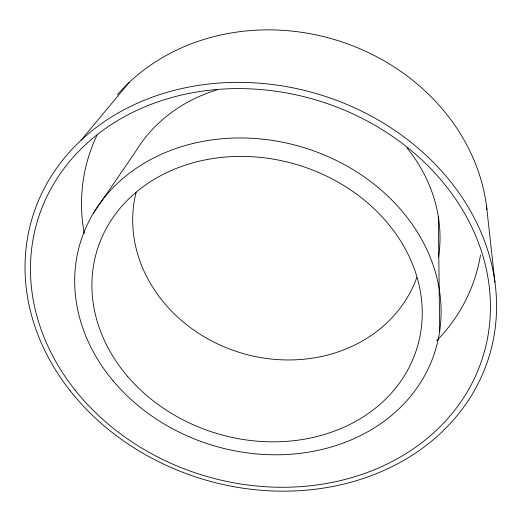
<?xml version="1.0" encoding="UTF-8"?>
<svg xmlns="http://www.w3.org/2000/svg" width="521" height="521" viewBox="0 0 521 521"><rect width="100%" height="100%" fill="white"/><g stroke="black" fill="none" stroke-linecap="round" stroke-linejoin="round"><path stroke-width="0.78" d="M93.454 213.102L135.694 151.429A162.812 143.054 16.8 0 1 217.583 89.671M81.061 140.26L129.221 82.403M486.471 205.619L494.95 282.284M438.356 216.756L439.659 331.343M407.103 148.029A162.812 143.054 16.8 0 1 438.539 257.074M416.826 277.459A146.824 128.915 16.8 0 1 240.63 352.802A146.824 128.915 16.8 0 1 136.098 192.288M117.329 94.776A207.501 183.268 16.8 0 1 337.185 40.397A207.501 183.268 16.8 0 1 486.959 209.67M480.525 254.919A202.448 178.755 16.8 0 1 436.611 340.858M84.252 233.558A202.448 178.755 16.8 0 1 97.101 135.011M70.335 390.971A238.683 200.982 16.8 0 0 476.376 386.947A238.683 200.982 16.8 0 0 235.694 82.377A238.683 200.982 16.8 0 0 70.335 390.971M75.07 390.06A232.848 195.994 16.8 0 0 471.036 385.123A232.848 195.994 16.8 0 0 235.238 88.622A232.848 195.994 16.8 0 0 75.07 390.06M113.044 380.76A185.502 155.707 16.8 0 0 427.461 370.288A185.502 155.707 16.8 0 0 233.193 138.078A185.502 155.707 16.8 0 0 113.044 380.76M127.476 376.266A167.254 140.26 16.8 0 0 410.548 364.531A167.254 140.26 16.8 0 0 233.193 156.567A167.254 140.26 16.8 0 0 127.476 376.266"/></g></svg>
